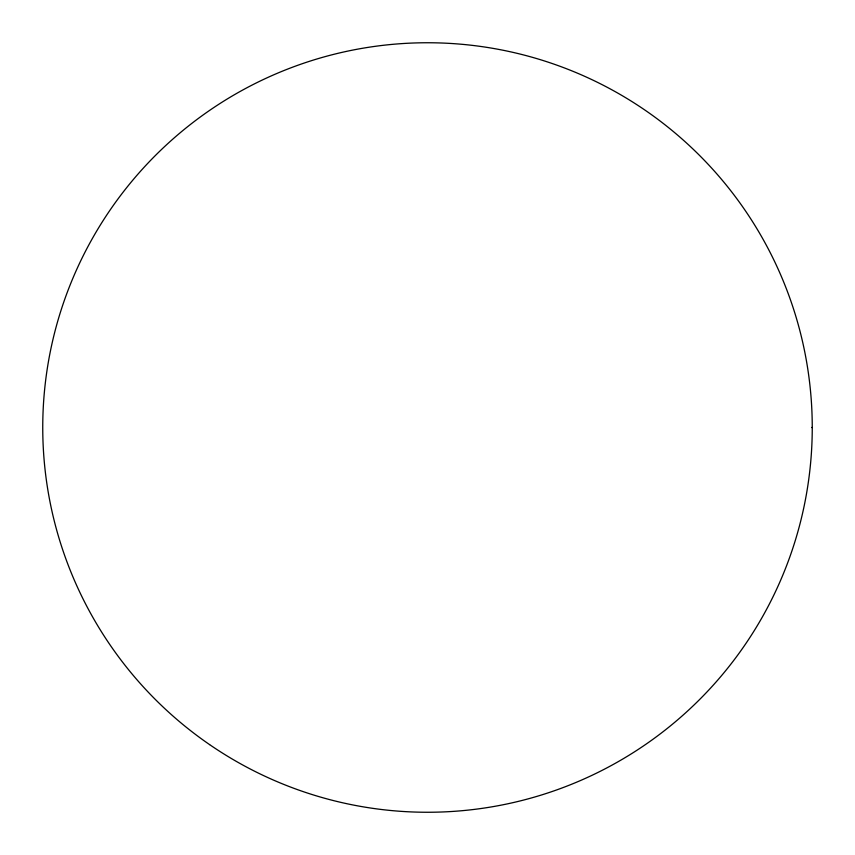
<?xml version="1.0" encoding="UTF-8"?>
<svg xmlns="http://www.w3.org/2000/svg" width="855" height="855" viewBox="0 0 855 855"><rect width="100%" height="100%" fill="white"/><g stroke="black" fill="none" stroke-linecap="round" stroke-linejoin="round"><path stroke-width="1.28" d="M811.684 427.5L812.25 427.5M209.571 744.587A384.75 384.75 0 0 0 811.064 457.692A384.75 384.75 0 0 0 261.865 80.231A384.75 384.75 0 0 0 209.571 744.587"/></g></svg>
